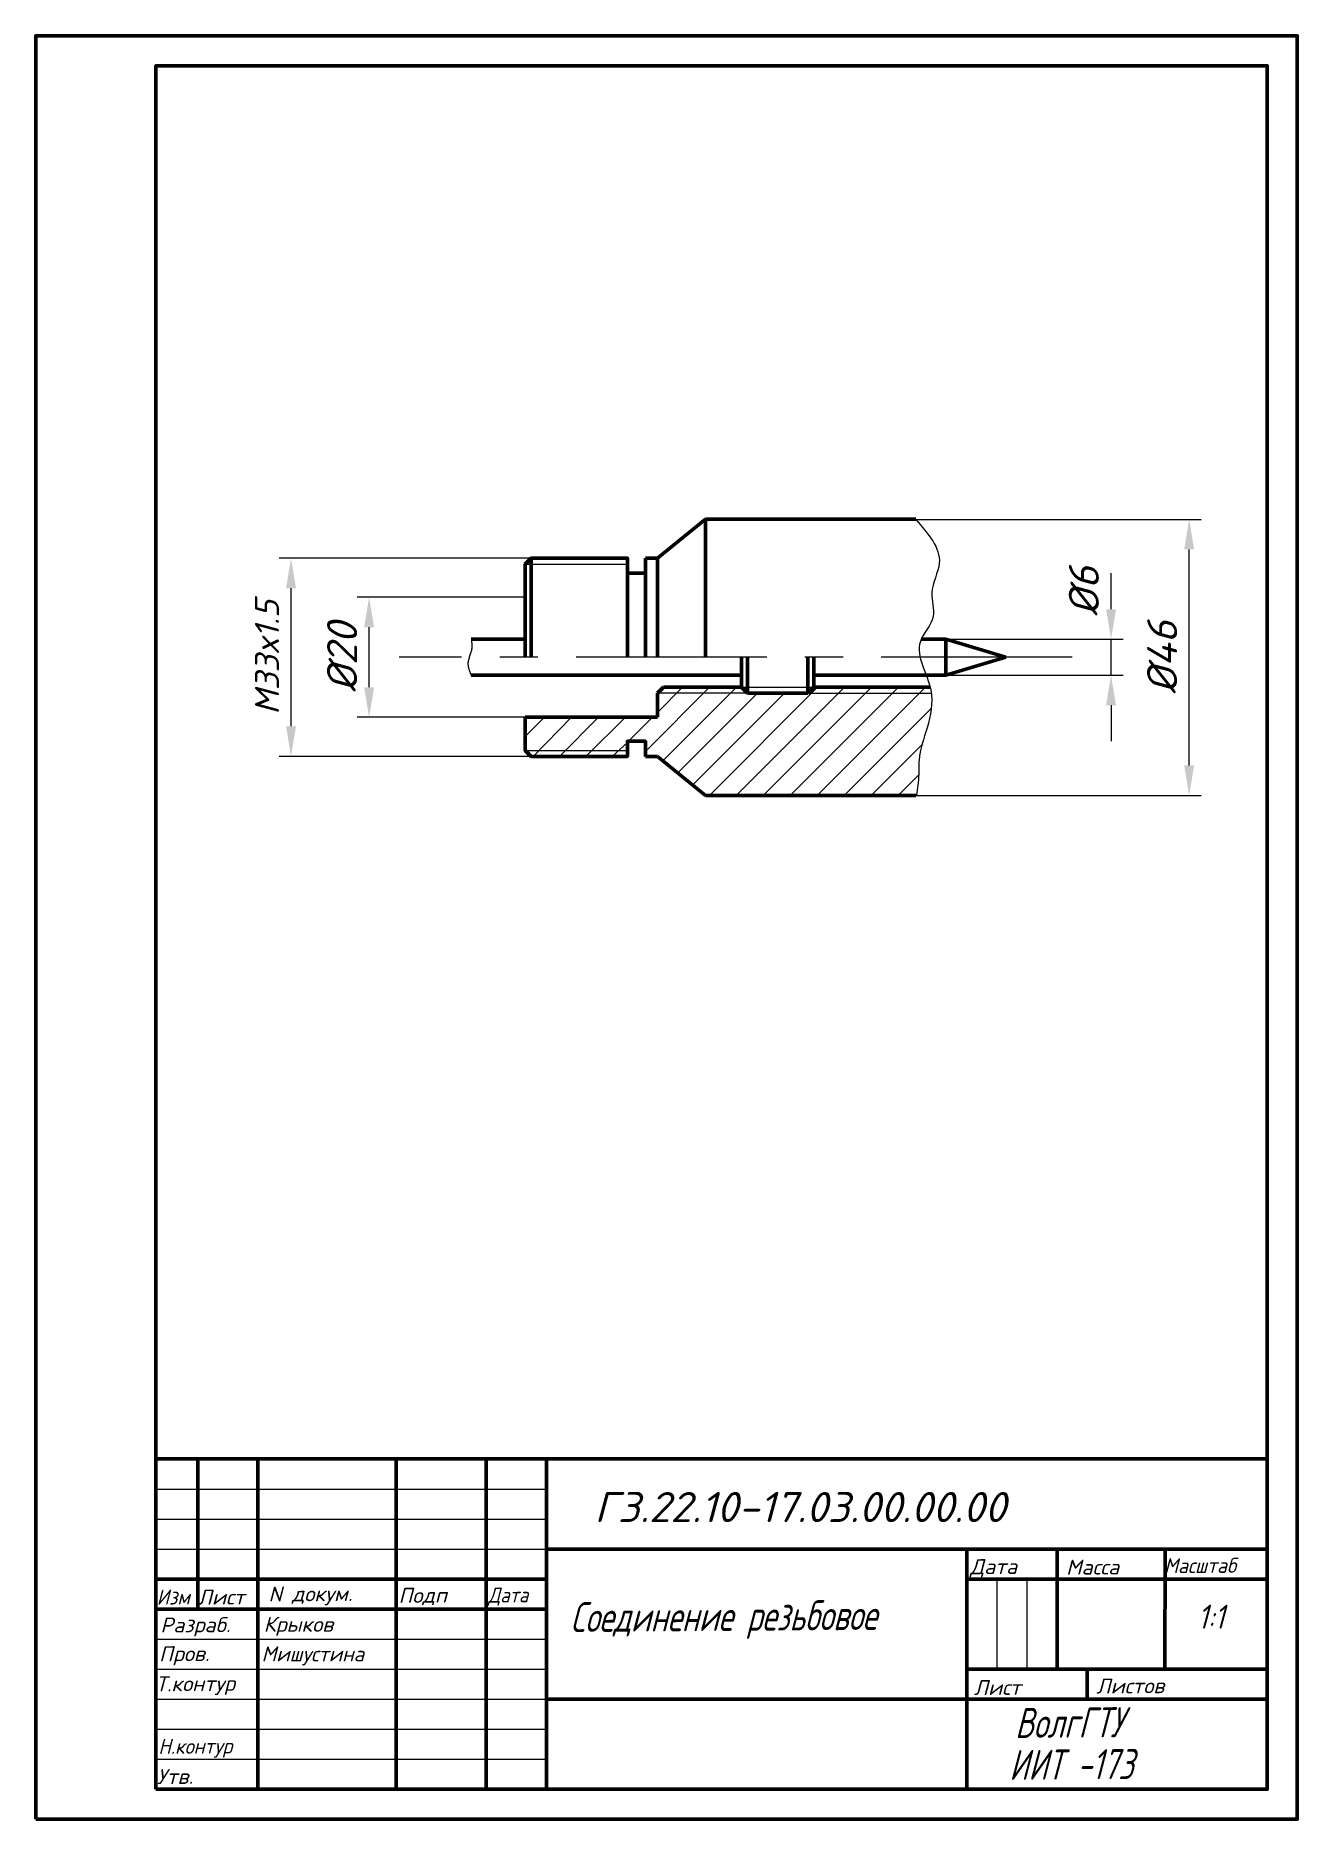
# Model space of a CAD drawing. Header units: millimetres. Extents: x 0 to 210, y 0 to 297.
import ezdxf

# ---------------------------------------------------------------- set-up
doc = ezdxf.new("R2010")
doc.units = ezdxf.units.MM
doc.linetypes.add('осевая', pattern=[50.8, 31.75, -6.35, 6.35, -6.35])
for name, color, linetype, lineweight in [('Осевые', 7, 'осевая', 15), ('Основные', 7, 'Continuous', 60), ('текст', 7, 'Continuous', 15), ('Тонкие', 7, 'Continuous', 15)]:
    doc.layers.add(name, color=color, linetype=linetype, lineweight=lineweight)
doc.styles.add('ADRF1', font='simplex.shx', dxfattribs={"width": 0.8, "oblique": 15})
doc.styles.get("Standard").update_dxf_attribs({"font": 'simplex.shx', "oblique": 15})
doc.dimstyles.new('Копия Standard', dxfattribs={"dimtxt": 5, "dimasz": 5, "dimexe": 2, "dimexo": 0, "dimgap": 2, "dimtad": 1, "dimtoh": 1, "dimdec": 0, "dimzin": 0, "dimdsep": 46, "dimtxsty": 'Standard', "dimcen": 0.09, "dimclrd": 256, "dimclre": 256, "dimclrt": 256, "dimadec": 0, "dimazin": 0, "dimtfac": 1, "dimtdec": 0, "dimtmove": 1, "dimatfit": 3, "dimfxl": 1, "dimtfillclr": 256, "dimtolj": 1, "dimtzin": 0, "dimlwd": -1, "dimlwe": -1, "dimarcsym": 0})

# ---------------------------------------------------------------- blocks, each defined once
blk = doc.blocks.new('*D9')
at = {"layer": 'Defpoints', "color": 0, "transparency": 16777216}
for p in [(55.5, 203.5), (81.5, 203.5), (81.5, 183.5)]:
    blk.add_point(p, dxfattribs=at)
at = {"layer": 'Тонкие', "transparency": 16777216}
for p, q in [((81.5, 203.5), (53.5, 203.5)), ((55.5, 188.5), (55.5, 198.5)), ((81.5, 183.5), (53.5, 183.5))]:
    blk.add_line(p, q, dxfattribs=at)
for points in [[(54.67, 198.5), (56.33, 198.5), (55.5, 203.5)], [(54.67, 188.5), (56.33, 188.5), (55.5, 183.5)]]:
    blk.add_solid(points, dxfattribs=at)
at = {"layer": 'Тонкие', "transparency": 16777216, "insert": (51, 193.5), "char_height": 5, "attachment_point": 5, "rotation": 90}
blk.add_mtext('\\A1;%%C20', dxfattribs=at)
blk = doc.blocks.new('*D10')
at = {"layer": 'Defpoints', "color": 0, "transparency": 16777216}
for p in [(146.48, 216.45), (192, 216.45), (146.5, 170.5)]:
    blk.add_point(p, dxfattribs=at)
at = {"layer": 'Тонкие', "transparency": 16777216}
for p, q in [((146.48, 216.45), (194, 216.45)), ((192, 175.5), (192, 211.45)), ((146.5, 170.5), (194, 170.5))]:
    blk.add_line(p, q, dxfattribs=at)
for points in [[(191.17, 211.45), (192.83, 211.45), (192, 216.45)], [(191.17, 175.5), (192.83, 175.5), (192, 170.5)]]:
    blk.add_solid(points, dxfattribs=at)
at = {"layer": 'Тонкие', "transparency": 16777216, "insert": (187.5, 193.48), "char_height": 5, "attachment_point": 5, "rotation": 90}
blk.add_mtext('\\A1;%%C46', dxfattribs=at)
blk = doc.blocks.new('*D11')
at = {"layer": 'Defpoints', "color": 0, "transparency": 16777216}
for p in [(42.5, 210), (82.5, 210), (82.5, 177)]:
    blk.add_point(p, dxfattribs=at)
at = {"layer": 'Тонкие', "transparency": 16777216}
for p, q in [((82.5, 210), (40.5, 210)), ((42.5, 182), (42.5, 205)), ((82.5, 177), (40.5, 177))]:
    blk.add_line(p, q, dxfattribs=at)
for points in [[(41.67, 205), (43.33, 205), (42.5, 210)], [(41.67, 182), (43.33, 182), (42.5, 177)]]:
    blk.add_solid(points, dxfattribs=at)
at = {"layer": 'Тонкие', "transparency": 16777216, "insert": (38.5, 193.5), "char_height": 4, "attachment_point": 5, "rotation": 90}
blk.add_mtext('\\A1;M33x1.5', dxfattribs=at)

msp = doc.modelspace()

# ---------------------------------------------------------------- linework, layer by layer
at = {"layer": 'Осевые'}
for p, q in [((172.5, 193.5), (60.5, 193.5)), ((161.5, 193.5), (161.5, 193.5))]:
    msp.add_line(p, q, dxfattribs=at)
at = {"layer": 'Осевые', "linetype": 'ByBlock', "end_tangent": (-0.70733, 0.706883)}
msp.add_spline([(146.48, 216.45), (150.4, 209.18), (149.16, 204.21), (149.38, 200.28), (147.26, 196.11), (148.98, 188.01), (148.37, 181.75), (147.05, 176.37), (146.98, 173.95), (146.63, 170.52)], degree=3, dxfattribs=at)
at = {"layer": 'Осевые'}
msp.add_spline([(72.5, 196.5), (72.59, 194.97), (71.95, 192.4), (72.5, 190.5)], degree=3, dxfattribs=at)
at = {"layer": 'Основные'}
for p, q in [((103.5, 210), (111.5, 216.5)), ((111.5, 216.5), (146.5, 216.5)), ((111.5, 216.5), (111.5, 193.5)), ((82.5, 210), (82.5, 193.5)), ((101.5, 210), (103.5, 210)), ((103.5, 210), (103.5, 193.5)), ((98.5, 207.5), (98.5, 193.5)), ((101.5, 207.5), (101.5, 193.5)), ((81.5, 203.5), (81.5, 193.5)), ((72.5, 196.5), (81.5, 196.5)), ((147.41, 196.5), (151.5, 196.5)), ((151.5, 196.5), (151.5, 190.5)), ((151.5, 196.5), (161.5, 193.5)), ((117.5, 193.5), (117.5, 188.5)), ((118.5, 187.5), (118.5, 193.5)), ((128.5, 193.5), (128.5, 187.5)), ((129.5, 188.5), (129.5, 193.5)), ((161.5, 193.5), (151.5, 190.5)), ((117.5, 190.5), (72.5, 190.5)), ((151.5, 190.5), (129.5, 190.5)), ((104.5, 188.5), (103.5, 187.5)), ((103.5, 187.5), (103.5, 183.5)), ((104.5, 188.5), (117.5, 188.5)), ((118.5, 187.5), (117.5, 188.5)), ((118.5, 187.5), (128.5, 187.5)), ((129.5, 188.5), (128.5, 187.5)), ((129.5, 188.5), (148.88, 188.5)), ((81.5, 183.5), (103.5, 183.5)), ((101.5, 177), (103.5, 177)), ((111.5, 170.5), (103.5, 177)), ((111.5, 170.5), (111.5, 170.5)), ((111.5, 170.5), (146.5, 170.5)), ((20, 60), (20, 60)), ((20, 60), (27, 60)), ((27, 60), (27, 35)), ((27, 60), (37, 60)), ((37, 60), (37, 5)), ((37, 60), (60, 60)), ((60, 60), (60, 5)), ((60, 60), (75, 60)), ((75, 60), (75, 5)), ((75, 60), (85, 60)), ((85, 60), (85, 5)), ((85, 60), (195, 60)), ((195, 60), (205, 60)), ((85, 45), (205, 45)), ((155, 45), (155, 5)), ((170, 45), (170, 25)), ((170, 45), (188, 45)), ((188, 45), (187.93, 25)), ((20, 40), (85, 40)), ((155, 40), (205, 40)), ((20, 35), (85, 35)), ((155, 25), (205, 25)), ((175, 25), (175, 20)), ((85, 20), (205, 20))]:
    msp.add_line(p, q, dxfattribs=at)
for points in [[(0, 0), (210, 0), (210, 297), (0, 297)], [(20, 5), (205, 5), (205, 292), (20, 292)]]:
    msp.add_lwpolyline(points, close=True, dxfattribs=at)
for points in [[(101.5, 210), (101.5, 207.5), (98.5, 207.5), (98.5, 210), (82.5, 210), (81.5, 209), (81.5, 203.5)], [(81.5, 183.5), (81.5, 178), (82.5, 177), (98.5, 177), (98.5, 179.5), (101.5, 179.5), (101.5, 177)]]:
    msp.add_lwpolyline(points, dxfattribs=at)
at = {"layer": 'Тонкие'}
for p, q in [((81.5, 209), (98.5, 209)), ((179, 201.5), (179, 207.5)), ((151.5, 196.5), (181, 196.5)), ((179, 190.5), (179, 196.5)), ((151.5, 190.5), (181, 190.5)), ((118.5, 187.5), (103.5, 187.5)), ((117.5, 188.5), (129.5, 188.5)), ((128.5, 187.5), (149.07, 187.5)), ((179, 185.5), (179, 179.5)), ((81.5, 178), (98.5, 178)), ((20, 55), (85, 55)), ((20, 50), (85, 50)), ((20, 45), (85, 45)), ((160, 40), (160, 25)), ((165, 40), (165, 25)), ((20, 30), (85, 30)), ((20, 25), (85, 25)), ((20, 20), (85, 20)), ((20, 15), (85, 15)), ((20, 10), (85, 10))]:
    msp.add_line(p, q, dxfattribs=at)
at = {"layer": 'Тонкие', "linetype": 'Continuous'}
for p, q in [((101.5, 177.83), (112.17, 188.5)), ((103.5, 184.32), (107.68, 188.5)), ((104.41, 176.26), (116.66, 188.5)), ((106.89, 174.24), (120.15, 187.5)), ((109.37, 172.23), (124.64, 187.5)), ((112.13, 170.5), (130.13, 188.5)), ((116.62, 170.5), (134.62, 188.5)), ((121.11, 170.5), (139.04, 188.49)), ((125.6, 170.5), (143.6, 188.5)), ((130.09, 170.5), (148.13, 188.51)), ((134.58, 170.5), (149.05, 184.97)), ((81.5, 180.28), (84.72, 183.5)), ((82.81, 177), (89.21, 183.5)), ((87.19, 177), (93.7, 183.5)), ((91.58, 177), (98.19, 183.5)), ((98.68, 179.5), (102.68, 183.5)), ((95.94, 177), (98.5, 179.32)), ((139.07, 170.5), (147.65, 179.08)), ((143.56, 170.5), (146.99, 173.93))]:
    msp.add_line(p, q, dxfattribs=at)
at = {"layer": 'Тонкие'}
for points in [[(178.17, 201.5), (179.83, 201.5), (179, 196.5)], [(178.17, 185.5), (179.83, 185.5), (179, 190.5)]]:
    msp.add_solid(points, dxfattribs=at)

# ---------------------------------------------------------------- texts
at = {"layer": 'текст', "insert": (195.63, 33.74), "char_height": 4, "width": 15, "attachment_point": 5, "style": 'ADRF1'}
msp.add_mtext('1:1', dxfattribs=at)
at = {"layer": 'Тонкие', "oblique": 15}
for s, p in [('Дата', (155.52, 40.81)), ('Масса', (171.52, 40.72)), ('N докум.', (38.75, 36.25)), ('Лист', (26.96, 35.73)), ('Подп', (60.4, 36.03)), ('Разраб.', (20.76, 31.09)), ('Пров.', (20.54, 26.3)), ('Т.контур', (19.98, 21.3)), ('Лист', (156.15, 20.68)), ('Листов', (176.54, 20.93)), ('Утв.', (20.2, 5.86))]:
    msp.add_text(s, height=2.5, rotation=0.421, dxfattribs=at).set_placement(p)
for s, height, width, p in [('Масштаб', 2.5, 0.9, (187.83, 40.97)), ('Изм', 2.5, 0.9, (20.14, 35.74)), ('Дата', 2.5, 0.85, (75.32, 36.09)), ('Соединение резьбовое', 5, 0.7, (89, 31.17)), ('ВолгГТУ', 5, 0.7, (163.02, 13.54)), ('Н.контур', 2.5, 0.9, (20.42, 10.88)), ('ИИТ -173', 5, 0.7, (162.04, 6.56))]:
    msp.add_text(s, height=height, rotation=0.421, dxfattribs=dict(at, width=width)).set_placement(p)
at = {"layer": 'Тонкие', "oblique": 15, "width": 0.95}
msp.add_text('Мишустина', height=2.5, dxfattribs=at).set_placement((37.6, 26.3))
at = {"layer": 'Тонкие', "insert": (174.47, 204.5), "char_height": 5, "attachment_point": 5, "rotation": 90}
msp.add_mtext('\\A1;%%C6', dxfattribs=at)
at = {"layer": 'Тонкие', "attachment_point": 1}
for s, width, heights, insert, char_height in [('ГЗ.22.10-17.03.00.00.00', 109.5691, [9.91], (93, 54.5), 5), ('Крыков', 4.1737, [0], (37.94, 33.73), 2.5)]:
    msp.add_mtext_dynamic_manual_height_columns(s, width=width, gutter_width=12.5, heights=heights, dxfattribs=dict(at, insert=insert, char_height=char_height))

# ---------------------------------------------------------------- dimensions: what is measured, and where the dimension line sits
at = {"layer": 'Тонкие'}
for base, p1, p2, picture, middle in [((192, 216.45), (146.5, 170.5), (146.48, 216.45), '*D10', (187.5, 193.48)), ((55.5, 203.5), (81.5, 183.5), (81.5, 203.5), '*D9', (51, 193.5))]:
    dim = msp.add_linear_dim(base=base, p1=p1, p2=p2, angle=90, text='%%C<>', dimstyle='Копия Standard', dxfattribs=at)
    dim.commit()
    dim.dimension.update_dxf_attribs({"geometry": picture, "text_midpoint": middle})
dim = msp.add_linear_dim(base=(42.5, 210), p1=(82.5, 177), p2=(82.5, 210), angle=90, text='M<>x1.5', dimstyle='Копия Standard', override={"dimtxt": 4}, dxfattribs=at)
dim.commit()
dim.dimension.update_dxf_attribs({"geometry": '*D11', "text_midpoint": (38.5, 193.5)})

doc.saveas('drawing.dxf')
